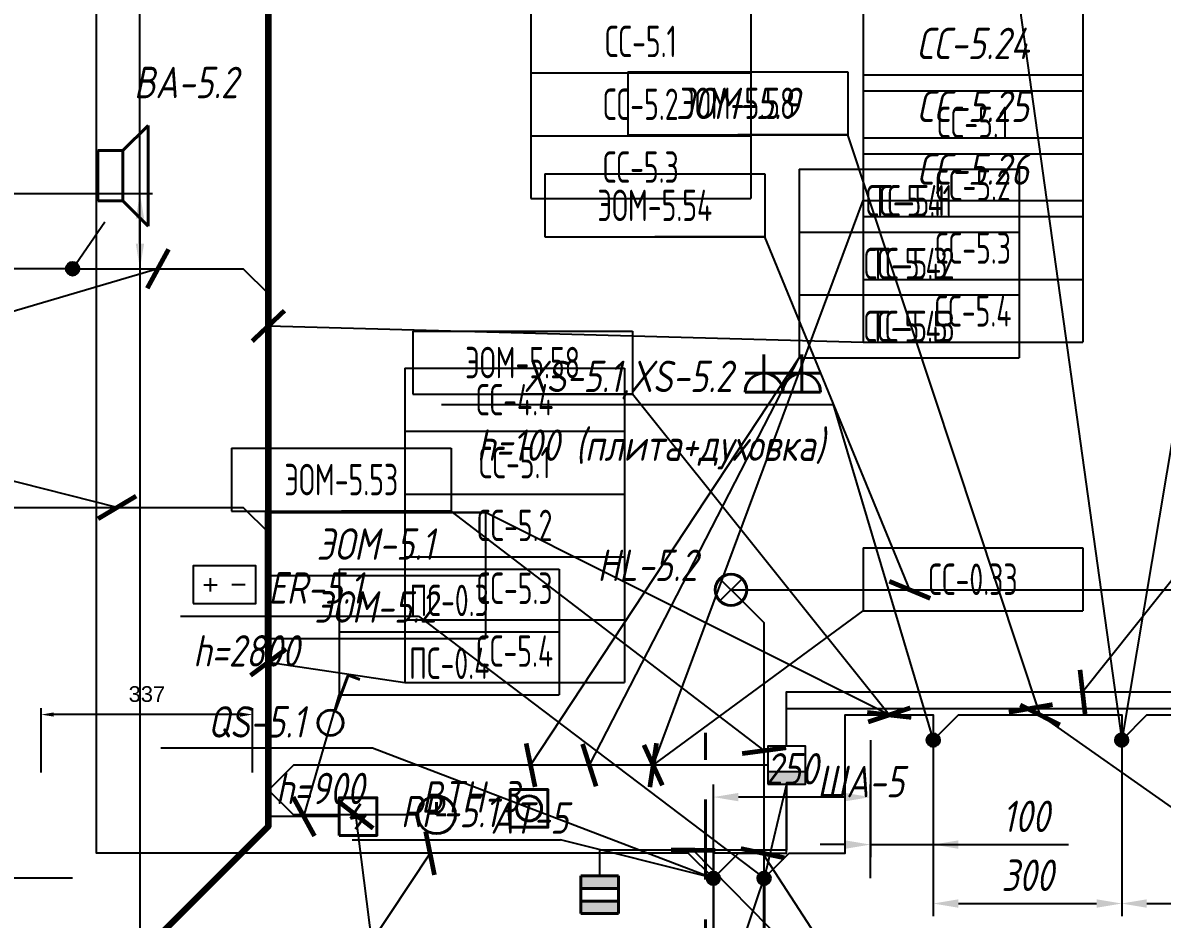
# Model space of a CAD drawing. Header units: millimetres. Extents: x -8189 to 16488, y -6763 to 17206.
# Drawn here: x 12502 to 14316, y 13275 to 14702 of the extents above; entities that cross this region are included whole.
import ezdxf
from ezdxf.enums import TextEntityAlignment as Align

# ---------------------------------------------------------------- set-up
doc = ezdxf.new("R2010")
doc.units = ezdxf.units.MM
doc.linetypes.add('DASHED', pattern=[19.05, 12.7, -6.35])
for name, color, linetype in [('02 Розетки', 7, 'Continuous'), ('03 Стационарное ЭО', 7, 'Continuous'), ('04 Освещение', 7, 'Continuous'), ('05 Слаботочка', 7, 'Continuous'), ('06 Авт-ка климата', 7, 'Continuous'), ('07 Авт-ка общая', 7, 'Continuous'), ('08 Пож. и техн. сигн.', 7, 'Continuous'), ('10 Привязка', 7, 'Continuous'), ('12 Трассы и коробки 220', 7, 'Continuous'), ('13 Трассы и коробки слаботочки', 7, 'Continuous'), ('14 Лотки', 7, 'Continuous')]:
    doc.layers.add(name, color=color, linetype=linetype)
doc.layers.add('11 Привязка размеры', color=7, linetype='Continuous', plot=False)
doc.styles.add('GOST typeA', font='GOST_A.TTF')
doc.styles.get("Standard").update_dxf_attribs({"font": 'arial.ttf'})
doc.styles.add('ГОСТ-ISOCPEUR', font='isocpeui.ttf', dxfattribs={"width": 0.8})
doc.linetypes.add('12V', pattern='A,12.7,-5.08,["12V",Standard,S=2.54,R=0,X=-2.54,Y=-1.27],-5.08', length=22.86)
doc.linetypes.add('220V_LINE', pattern='A,0.2,-0.05,["~220V",Standard,S=0.1,R=0,X=0,Y=-0.05],-0.4,0.1', length=0.75)
doc.dimstyles.new('ISO-25', dxfattribs={"dimtxt": 2.5, "dimasz": 2.5, "dimexe": 1.25, "dimexo": 0.625, "dimtad": 1, "dimtxsty": 'Standard', "dimcen": 2.5, "dimadec": 0, "dimazin": 0, "dimtfac": 1, "dimtmove": 0, "dimatfit": 3, "dimfxl": 1, "dimarcsym": 0})

# ---------------------------------------------------------------- blocks, each defined once
blk = doc.blocks.new('дымовой')
at = {"color": 0, "lineweight": -2}
for p, q in [((-1.301, 2.5), (-2.113, 1.354)), ((-2.113, 1.354), (-0.894, 1.646)), ((-0.894, 1.646), (-1.707, 0.5))]:
    blk.add_line(p, q, dxfattribs=at)
blk.add_lwpolyline([(-3, 0), (-3, 3), (0, 3), (0, 0)], close=True, dxfattribs=at)
blk = doc.blocks.new('часы')
at = {"color": 0, "lineweight": -2}
for q in [(9893.498, 982.52), (9894.248, 981.52)]:
    blk.add_line((9893.498, 981.52), q, dxfattribs=at)
blk.add_circle((9893.498, 981.52), 1.5, dxfattribs=at)
blk = doc.blocks.new('геркон')
at = {"lineweight": -2}
for points in [[(3, 2), (3, 3), (0, 3), (0, 2)], [(3, 0), (3, 1), (0, 1), (0, 0)]]:
    blk.add_hatch(color=0, dxfattribs=at).paths.add_polyline_path(points)
at = {"color": 0, "lineweight": -2}
for p, q in [((0, 0), (0, 3)), ((0, 3), (3, 3)), ((3, 3), (3, 0)), ((0, 2), (3, 2)), ((0, 1), (3, 1)), ((3, 0), (0, 0))]:
    blk.add_line(p, q, dxfattribs=at)
blk = doc.blocks.new('шкаф')
blk.add_hatch(color=256).paths.add_polyline_path([(3, 0), (3, 1), (0, 1), (0, 0)])
blk.add_line((0, 1), (3, 1))
blk.add_lwpolyline([(0, 0), (3, 0), (3, 3), (0, 3)], close=True)
blk = doc.blocks.new('*D131')
at = {"layer": '11 Привязка размеры', "color": 0, "lineweight": -2}
for p, q in [((12451.2, 14430.1), (12708.4, 14430.1)), ((12688.4, 14390.1), (12688.4, 11670.4)), ((12451.2, 11630.4), (12708.4, 11630.4))]:
    blk.add_line(p, q, dxfattribs=at)
at = {"layer": '11 Привязка размеры', "color": 0}
for points in [[(12695.1, 14390.1), (12681.8, 14390.1), (12688.4, 14430.1)], [(12681.8, 11670.4), (12695.1, 11670.4), (12688.4, 11630.4)]]:
    blk.add_solid(points, dxfattribs=at)
at = {"layer": 'Defpoints', "color": 0}
for p in [(12451.2, 14430.1), (12451.2, 11630.4), (12688.4, 11630.4)]:
    blk.add_point(p, dxfattribs=at)
at = {"layer": '11 Привязка размеры', "color": 0, "insert": (12643.4, 12970), "char_height": 50, "attachment_point": 5, "rotation": 90, "style": 'ГОСТ-ISOCPEUR'}
blk.add_mtext('2800', dxfattribs=at)
blk = doc.blocks.new('кнопка 1')
at = {"color": 0, "lineweight": -2}
for p, q in [((0.346, 0.938), (1.394, 3.777)), ((1.394, 3.777), (2.342, 3.448))]:
    blk.add_line(p, q, dxfattribs=at)
blk.add_circle((0, 0), 1, dxfattribs=at)
blk = doc.blocks.new('*D139')
at = {"layer": '11 Привязка размеры', "color": 0, "lineweight": -2}
for p, q in [((13601.2, 13260.1), (13601.2, 13489.4)), ((13851.2, 13340.1), (13851.2, 13489.4)), ((13811.2, 13469.4), (13641.2, 13469.4))]:
    blk.add_line(p, q, dxfattribs=at)
at = {"layer": '11 Привязка размеры', "color": 0}
for points in [[(13641.2, 13476), (13641.2, 13462.7), (13601.2, 13469.4)], [(13811.2, 13462.7), (13811.2, 13476), (13851.2, 13469.4)]]:
    blk.add_solid(points, dxfattribs=at)
at = {"layer": 'Defpoints', "color": 0}
for p in [(13601.2, 13469.4), (13851.2, 13340.1), (13601.2, 13260.1)]:
    blk.add_point(p, dxfattribs=at)
at = {"layer": '11 Привязка размеры', "color": 0, "insert": (13726.2, 13514.4), "char_height": 50, "attachment_point": 5, "style": 'ГОСТ-ISOCPEUR'}
blk.add_mtext('250', dxfattribs=at)
blk = doc.blocks.new('розетка скрытая трехполюсная')
at = {"color": 0, "lineweight": -2}
for p, q in [((0, 0), (0, 3)), ((-1.5, 1.5), (1.5, 1.5)), ((-1.5, 0), (1.5, 0))]:
    blk.add_line(p, q, dxfattribs=at)
blk.add_arc((0, 0), 1.5, 0, 180, dxfattribs=at)
blk = doc.blocks.new('*D140')
at = {"layer": '11 Привязка размеры', "color": 0, "lineweight": -2}
for p, q in [((13851.2, 13560.1), (13851.2, 13373.8)), ((13951.2, 13560.1), (13951.2, 13373.8)), ((13811.2, 13393.8), (13771.2, 13393.8)), ((13851.2, 13393.8), (14166.5, 13393.8)), ((13851.2, 13393.8), (13951.2, 13393.8)), ((13991.2, 13393.8), (14031.2, 13393.8))]:
    blk.add_line(p, q, dxfattribs=at)
at = {"layer": '11 Привязка размеры', "color": 0}
for points in [[(13811.2, 13387.1), (13811.2, 13400.5), (13851.2, 13393.8)], [(13991.2, 13400.5), (13991.2, 13387.1), (13951.2, 13393.8)]]:
    blk.add_solid(points, dxfattribs=at)
at = {"layer": 'Defpoints', "color": 0}
for p in [(13851.2, 13560.1), (13951.2, 13560.1), (13951.2, 13393.8)]:
    blk.add_point(p, dxfattribs=at)
at = {"layer": '11 Привязка размеры', "color": 0, "insert": (14098.9, 13438.8), "char_height": 50, "attachment_point": 5, "style": 'ГОСТ-ISOCPEUR'}
blk.add_mtext('100', dxfattribs=at)
blk = doc.blocks.new('*D141')
at = {"layer": '11 Привязка размеры', "color": 0, "lineweight": -2}
for p, q in [((13951.2, 13560.1), (13951.2, 13280)), ((14251.2, 13560.1), (14251.2, 13280)), ((13991.2, 13300), (14211.2, 13300))]:
    blk.add_line(p, q, dxfattribs=at)
at = {"layer": '11 Привязка размеры', "color": 0}
for points in [[(13991.2, 13306.7), (13991.2, 13293.3), (13951.2, 13300)], [(14211.2, 13293.3), (14211.2, 13306.7), (14251.2, 13300)]]:
    blk.add_solid(points, dxfattribs=at)
at = {"layer": 'Defpoints', "color": 0}
for p in [(13951.2, 13560.1), (14251.2, 13560.1), (14251.2, 13300)]:
    blk.add_point(p, dxfattribs=at)
at = {"layer": '11 Привязка размеры', "color": 0, "insert": (14101.2, 13345), "char_height": 50, "attachment_point": 5, "style": 'ГОСТ-ISOCPEUR'}
blk.add_mtext('300', dxfattribs=at)
blk = doc.blocks.new('*D142')
at = {"layer": '11 Привязка размеры', "color": 0, "lineweight": -2}
for p, q in [((14251.2, 13560.1), (14251.2, 13280)), ((14551.2, 13560.1), (14551.2, 13280)), ((14291.2, 13300), (14511.2, 13300))]:
    blk.add_line(p, q, dxfattribs=at)
at = {"layer": '11 Привязка размеры', "color": 0}
for points in [[(14291.2, 13306.7), (14291.2, 13293.3), (14251.2, 13300)], [(14511.2, 13293.3), (14511.2, 13306.7), (14551.2, 13300)]]:
    blk.add_solid(points, dxfattribs=at)
at = {"layer": 'Defpoints', "color": 0}
for p in [(14251.2, 13560.1), (14551.2, 13560.1), (14551.2, 13300)]:
    blk.add_point(p, dxfattribs=at)
at = {"layer": '11 Привязка размеры', "color": 0, "insert": (14401.2, 13345), "char_height": 50, "attachment_point": 5, "style": 'ГОСТ-ISOCPEUR'}
blk.add_mtext('300', dxfattribs=at)
blk = doc.blocks.new('громкоговоритель')
at = {"color": 0, "lineweight": -2}
for p, q in [((2, 2), (4, 4)), ((4, 4), (4, -4)), ((0, -2), (0, 2)), ((0, 2), (2, 2)), ((2, 2), (2, -2)), ((2, -2), (0, -2)), ((2, -2), (4, -4))]:
    blk.add_line(p, q, dxfattribs=at)
blk = doc.blocks.new('*D165')
at = {"layer": '11 Привязка размеры', "color": 0, "lineweight": -2}
for p, q in [((12581.2, 14310.1), (12454, 14310.1)), ((12474, 13380.1), (12474, 14270.1)), ((12581.2, 13340.1), (12454, 13340.1))]:
    blk.add_line(p, q, dxfattribs=at)
at = {"layer": '11 Привязка размеры', "color": 0}
for points in [[(12480.7, 14270.1), (12467.4, 14270.1), (12474, 14310.1)], [(12467.4, 13380.1), (12480.7, 13380.1), (12474, 13340.1)]]:
    blk.add_solid(points, dxfattribs=at)
at = {"layer": 'Defpoints', "color": 0}
for p in [(12474, 14310.1), (12581.2, 14310.1), (12581.2, 13340.1)]:
    blk.add_point(p, dxfattribs=at)
at = {"layer": '11 Привязка размеры', "color": 0, "insert": (12429, 13825.1), "char_height": 50, "attachment_point": 5, "rotation": 90, "style": 'ГОСТ-ISOCPEUR'}
blk.add_mtext('970', dxfattribs=at)
blk = doc.blocks.new('*D166')
at = {"layer": '11 Привязка размеры', "color": 0, "lineweight": -2}
for p, q in [((12581.2, 15280.1), (12708.4, 15280.1)), ((12688.4, 14350.1), (12688.4, 15240.1)), ((12581.2, 14310.1), (12708.4, 14310.1))]:
    blk.add_line(p, q, dxfattribs=at)
at = {"layer": '11 Привязка размеры', "color": 0}
for points in [[(12695.1, 15240.1), (12681.8, 15240.1), (12688.4, 15280.1)], [(12681.8, 14350.1), (12695.1, 14350.1), (12688.4, 14310.1)]]:
    blk.add_solid(points, dxfattribs=at)
at = {"layer": 'Defpoints', "color": 0}
for p in [(12581.2, 15280.1), (12688.4, 15280.1), (12581.2, 14310.1)]:
    blk.add_point(p, dxfattribs=at)
at = {"layer": '11 Привязка размеры', "color": 0, "insert": (12643.4, 14795.1), "char_height": 50, "attachment_point": 5, "rotation": 90, "style": 'ГОСТ-ISOCPEUR'}
blk.add_mtext('970', dxfattribs=at)
blk = doc.blocks.new('ИП')
at = {"color": 0}
for p, q in [((1.384, 0.975), (1.384, 2.025)), ((0.859, 1.5), (1.909, 1.5)), ((4.141, 1.5), (3.091, 1.5))]:
    blk.add_line(p, q, dxfattribs=at)
blk.add_lwpolyline([(0, 0), (5, 0), (5, 3), (0, 3)], close=True, dxfattribs=at)
blk = doc.blocks.new('*T245')
at = {"layer": '02 Розетки', "color": 0, "lineweight": -2}
for p, q in [((0, 0), (350, 0)), ((0, 0), (0, -200)), ((350, 0), (350, -200)), ((0, -100), (350, -100)), ((0, -200), (350, -200))]:
    blk.add_line(p, q, dxfattribs=at)
at = {"layer": '02 Розетки', "color": 0, "char_height": 50, "width": 330, "attachment_point": 5, "style": 'ГОСТ-ISOCPEUR'}
for s, insert in [('{ЭОМ-5.1}', (175, -50)), ('{ЭОМ-5.2}', (175, -150))]:
    blk.add_mtext(s, dxfattribs=dict(at, insert=insert))
blk = doc.blocks.new('*T250')
at = {"layer": '02 Розетки', "color": 0, "lineweight": -2}
for p, q in [((0, 0), (350, 0)), ((0, 0), (0, -100)), ((350, 0), (350, -100)), ((0, -100), (350, -100))]:
    blk.add_line(p, q, dxfattribs=at)
at = {"layer": '02 Розетки', "color": 0, "insert": (175, -50), "char_height": 50, "width": 330, "attachment_point": 5, "style": 'ГОСТ-ISOCPEUR'}
blk.add_mtext('{ЭОМ-5.9}', dxfattribs=at)
blk = doc.blocks.new('*T373')
at = {"layer": '04 Освещение', "color": 0, "lineweight": -2}
for p, q in [((0, 0), (350, 0)), ((0, 0), (0, -100)), ((350, 0), (350, -100)), ((0, -100), (350, -100))]:
    blk.add_line(p, q, dxfattribs=at)
at = {"layer": '04 Освещение', "color": 0, "insert": (175, -50), "char_height": 50, "width": 330, "attachment_point": 5, "style": 'GOST typeA'}
blk.add_mtext('{\\W0.8;ЭОМ-5.58}', dxfattribs=at)
blk = doc.blocks.new('*T378')
at = {"layer": '04 Освещение', "color": 0, "lineweight": -2}
for p, q in [((0, 0), (350, 0)), ((0, 0), (0, -100)), ((350, 0), (350, -100)), ((0, -100), (350, -100))]:
    blk.add_line(p, q, dxfattribs=at)
at = {"layer": '04 Освещение', "color": 0, "insert": (175, -50), "char_height": 50, "width": 330, "attachment_point": 5, "style": 'GOST typeA'}
blk.add_mtext('{\\W0.8;ЭОМ-5.58}', dxfattribs=at)
blk = doc.blocks.new('*T421')
at = {"layer": '04 Освещение', "color": 0, "lineweight": -2}
for p, q in [((0, 0), (350, 0)), ((0, 0), (0, -100)), ((350, 0), (350, -100)), ((0, -100), (350, -100))]:
    blk.add_line(p, q, dxfattribs=at)
at = {"layer": '04 Освещение', "color": 0, "insert": (175, -50), "char_height": 50, "width": 330, "attachment_point": 5, "style": 'GOST typeA'}
blk.add_mtext('{\\W0.8;ЭОМ-5.53}', dxfattribs=at)
blk = doc.blocks.new('*T422')
at = {"layer": '04 Освещение', "color": 0, "lineweight": -2}
for p, q in [((0, 0), (350, 0)), ((0, 0), (0, -100)), ((350, 0), (350, -100)), ((0, -100), (350, -100))]:
    blk.add_line(p, q, dxfattribs=at)
at = {"layer": '04 Освещение', "color": 0, "insert": (175, -50), "char_height": 50, "width": 330, "attachment_point": 5, "style": 'GOST typeA'}
blk.add_mtext('{\\W0.8;ЭОМ-5.54}', dxfattribs=at)
blk = doc.blocks.new('регулятор')
at = {"color": 0, "lineweight": -2}
blk.add_lwpolyline([(-1.5, -1.5), (-1.5, 1.5), (1.5, 1.5), (1.5, -1.5)], close=True, dxfattribs=at)
blk.add_circle((0, 0), 1, dxfattribs=at)
blk = doc.blocks.new('*T515')
at = {"layer": '07 Авт-ка общая', "color": 0, "lineweight": -2}
for p, q in [((0, 0), (350, 0)), ((0, 0), (0, -300)), ((350, 0), (350, -300)), ((0, -100), (350, -100)), ((0, -200), (350, -200)), ((0, -300), (350, -300))]:
    blk.add_line(p, q, dxfattribs=at)
at = {"layer": '07 Авт-ка общая', "color": 0, "char_height": 50, "width": 330, "attachment_point": 5, "style": 'GOST typeA'}
for s, insert in [('{\\W0.8;СС-5.41}', (175, -50)), ('{\\W0.8;СС-5.42}', (175, -150)), ('{\\W0.8;СС-5.43}', (175, -250))]:
    blk.add_mtext(s, dxfattribs=dict(at, insert=insert))
blk = doc.blocks.new('*T587')
at = {"layer": '06 Авт-ка климата', "color": 0, "lineweight": -2}
for p, q in [((0, 0), (350, 0)), ((0, 0), (0, -300)), ((350, 0), (350, -300)), ((0, -100), (350, -100)), ((0, -200), (350, -200)), ((0, -300), (350, -300))]:
    blk.add_line(p, q, dxfattribs=at)
at = {"layer": '06 Авт-ка климата', "color": 0, "char_height": 50, "width": 330, "attachment_point": 5, "style": 'ГОСТ-ISOCPEUR'}
for s, insert in [('{СС-5.24}', (175, -50)), ('{СС-5.25}', (175, -150)), ('{СС-5.26}', (175, -250))]:
    blk.add_mtext(s, dxfattribs=dict(at, insert=insert))
blk = doc.blocks.new('*T659')
at = {"layer": '05 Слаботочка', "color": 0, "lineweight": -2}
for p, q in [((0, 0), (350, 0)), ((0, 0), (0, -500)), ((350, 0), (350, -500)), ((0, -100), (350, -100)), ((0, -200), (350, -200)), ((0, -300), (350, -300)), ((0, -400), (350, -400)), ((0, -500), (350, -500))]:
    blk.add_line(p, q, dxfattribs=at)
at = {"layer": '05 Слаботочка', "color": 0, "char_height": 50, "width": 330, "attachment_point": 5, "style": 'GOST typeA'}
for s, insert in [('{\\W0.8;СС-4.4}', (175, -50)), ('{\\W0.8;СС-5.1}', (175, -150)), ('{\\W0.8;СС-5.2}', (175, -250)), ('{\\W0.8;СС-5.3}', (175, -350)), ('{\\W0.8;СС-5.4}', (175, -450))]:
    blk.add_mtext(s, dxfattribs=dict(at, insert=insert))
blk = doc.blocks.new('*T668')
at = {"layer": '05 Слаботочка', "color": 0, "lineweight": -2}
for p, q in [((0, 0), (350, 0)), ((0, 0), (0, -300)), ((350, 0), (350, -300)), ((0, -100), (350, -100)), ((0, -200), (350, -200)), ((0, -300), (350, -300))]:
    blk.add_line(p, q, dxfattribs=at)
at = {"layer": '05 Слаботочка', "color": 0, "char_height": 50, "width": 330, "attachment_point": 5, "style": 'GOST typeA'}
for s, insert in [('{\\W0.8;СС-5.1}', (175, -50)), ('{\\W0.8;СС-5.2}', (175, -150)), ('{\\W0.8;СС-5.3}', (175, -250))]:
    blk.add_mtext(s, dxfattribs=dict(at, insert=insert))
blk = doc.blocks.new('*T669')
at = {"layer": '05 Слаботочка', "color": 0, "lineweight": -2}
for p, q in [((0, 0), (350, 0)), ((0, 0), (0, -400)), ((350, 0), (350, -400)), ((0, -100), (350, -100)), ((0, -200), (350, -200)), ((0, -300), (350, -300)), ((0, -400), (350, -400))]:
    blk.add_line(p, q, dxfattribs=at)
at = {"layer": '05 Слаботочка', "color": 0, "char_height": 50, "width": 330, "attachment_point": 5, "style": 'GOST typeA'}
for s, insert in [('{\\W0.8;СС-5.1}', (175, -50)), ('{\\W0.8;СС-5.2}', (175, -150)), ('{\\W0.8;СС-5.3}', (175, -250)), ('{\\W0.8;СС-5.4}', (175, -350))]:
    blk.add_mtext(s, dxfattribs=dict(at, insert=insert))
blk = doc.blocks.new('*T688')
at = {"layer": '05 Слаботочка', "color": 0, "lineweight": -2}
for p, q in [((0, 0), (350, 0)), ((0, 0), (0, -100)), ((350, 0), (350, -100)), ((0, -100), (350, -100))]:
    blk.add_line(p, q, dxfattribs=at)
at = {"layer": '05 Слаботочка', "color": 0, "insert": (175, -50), "char_height": 50, "width": 330, "attachment_point": 5, "style": 'GOST typeA'}
blk.add_mtext('{\\W0.8;СС-0.33}', dxfattribs=at)
blk = doc.blocks.new('*T721')
at = {"layer": '08 Пож. и техн. сигн.', "color": 0, "lineweight": -2}
for p, q in [((0, 0), (350, 0)), ((0, 0), (0, -300)), ((350, 0), (350, -300)), ((0, -100), (350, -100)), ((0, -200), (350, -200)), ((0, -300), (350, -300))]:
    blk.add_line(p, q, dxfattribs=at)
at = {"layer": '08 Пож. и техн. сигн.', "color": 0, "char_height": 50, "width": 330, "attachment_point": 5, "style": 'GOST typeA'}
for s, insert in [('{\\W0.8;ТС-5.1}', (175, -50)), ('{\\W0.8;ТС-5.3}', (175, -150)), ('{\\W0.8;ТС-5.5}', (175, -250))]:
    blk.add_mtext(s, dxfattribs=dict(at, insert=insert))
blk = doc.blocks.new('*T745')
at = {"layer": '08 Пож. и техн. сигн.', "color": 0, "lineweight": -2}
for p, q in [((0, 0), (350, 0)), ((0, 0), (0, -200)), ((350, 0), (350, -200)), ((0, -100), (350, -100)), ((0, -200), (350, -200))]:
    blk.add_line(p, q, dxfattribs=at)
at = {"layer": '08 Пож. и техн. сигн.', "color": 0, "char_height": 50, "width": 330, "attachment_point": 5, "style": 'GOST typeA'}
for s, insert in [('{\\W0.8;ПС-0.3}', (175, -50)), ('{\\W0.8;ПС-0.4}', (175, -150))]:
    blk.add_mtext(s, dxfattribs=dict(at, insert=insert))
blk = doc.blocks.new('*D814')
at = {"layer": '14 Лотки', "color": 0, "lineweight": -2}
for p, q in [((12531.2, 13508.6), (12531.2, 13610.7)), ((12867.8, 13508.6), (12867.8, 13610.7)), ((12847.8, 13600.7), (12551.2, 13600.7))]:
    blk.add_line(p, q, dxfattribs=at)
at = {"layer": '14 Лотки', "color": 0}
for points in [[(12551.2, 13604.1), (12551.2, 13597.4), (12531.2, 13600.7)], [(12847.8, 13597.4), (12847.8, 13604.1), (12867.8, 13600.7)]]:
    blk.add_solid(points, dxfattribs=at)
at = {"layer": 'Defpoints', "color": 0}
for p in [(12531.2, 13600.7), (12531.2, 13508.6), (12867.8, 13508.6)]:
    blk.add_point(p, dxfattribs=at)
at = {"layer": '14 Лотки', "color": 0, "insert": (12699.5, 13633.2), "char_height": 25, "attachment_point": 5}
blk.add_mtext('337', dxfattribs=at)

msp = doc.modelspace()

# ---------------------------------------------------------------- hatches: boundary and pattern name
at = {"layer": '05 Слаботочка'}
msp.add_hatch(color=256, dxfattribs=at).paths.add_polyline_path([(12571.2, 14310.1, 1), (12591.2, 14310.1, 1)])
at = {"layer": '10 Привязка'}
msp.add_hatch(color=256, dxfattribs=at).paths.add_polyline_path([(13591.2, 13340.1, 1), (13611.2, 13340.1, 1)])
at = {"layer": '12 Трассы и коробки 220'}
for points in [[(13941.2, 13560.1, 1), (13961.2, 13560.1, 1)], [(14241.2, 13560.1, 1), (14261.2, 13560.1, 1)], [(13672, 13340.1, 1), (13692, 13340.1, 1)]]:
    msp.add_hatch(color=256, dxfattribs=at).paths.add_polyline_path(points)

# ---------------------------------------------------------------- linework, layer by layer
at = {"layer": '02 Розетки'}
for p, q in [((14079.1, 14797.7), (14251.2, 13560.1)), ((13168.6, 14093.9), (13791.8, 14093.9)), ((13791.8, 14093.9), (13951.2, 13560.1))]:
    msp.add_line(p, q, dxfattribs=at)
at = {"layer": '03 Стационарное ЭО', "linetype": '220V_LINE', "ltscale": 200}
msp.add_line((13717.7, 13490.2), (13682, 13340.1), dxfattribs=at)
at = {"layer": '04 Освещение', "color": 3}
for p, q in [((13647, 13781.5), (13611.6, 13816.9)), ((13611.6, 13781.5), (13647, 13816.9))]:
    msp.add_line(p, q, dxfattribs=at)
at = {"layer": '04 Освещение'}
for p, q in [((12753, 13757.2), (13131.9, 13757.2)), ((13131.9, 13757.2), (13682, 13340.1)), ((12721.8, 13547.6), (13058.6, 13547.6)), ((13058.6, 13547.6), (13601.2, 13340.1))]:
    msp.add_line(p, q, dxfattribs=at)
at = {"layer": '04 Освещение', "linetype": '220V_LINE', "ltscale": 200}
msp.add_line((13601.2, 13340.1), (13601.2, 13260.1), dxfattribs=at)
at = {"layer": '04 Освещение', "linetype": '12V', "ltscale": 10, "flags": 128}
for points in [[(13629.3, 13799.2), (14531, 13799.2), (14531, 13995.8)], [(13682, 13340.1), (13682, 13746.5), (13629.3, 13799.2)]]:
    msp.add_lwpolyline(points, dxfattribs=at)
at = {"layer": '04 Освещение', "color": 3, "lineweight": 40}
msp.add_circle((13629.3, 13799.2), 25, dxfattribs=at)
at = {"layer": '05 Слаботочка'}
msp.add_line((12581.2, 14310.1), (12632.4, 14384.8), dxfattribs=at)
for points in [[(12581.2, 14310.1), (12852.8, 14310.1), (12892.8, 14270.1)], [(12451.2, 13930.3), (12852.8, 13930.3), (12892.8, 13890.3)], [(13130.5, 13441.3), (12932.8, 13441.3), (12892.8, 13480.2)]]:
    msp.add_lwpolyline(points, dxfattribs=at)
at = {"layer": '05 Слаботочка', "lineweight": 40}
msp.add_circle((12581.2, 14310.1), 10, dxfattribs=at)
at = {"layer": '06 Авт-ка климата'}
for p in [(13026.1, 13401.4), (13601.2, 13340.1)]:
    msp.add_line(p, (13357.8, 13401.4), dxfattribs=at)
for points in [[(13717.7, 13550.2), (13717.7, 13610.5), (14495, 13610.5), (14495, 13773.6)], [(13601.2, 13340.1), (13641.2, 13380.1), (13717.7, 13380.1), (13717.7, 13490.2)]]:
    msp.add_lwpolyline(points, dxfattribs=at)
at = {"layer": '06 Авт-ка климата', "linetype": 'DASHED', "lineweight": 40, "ltscale": 10}
msp.add_lwpolyline([(13588.5, 8769.7), (13588.5, 10861.8), (13588.5, 13571.7)], dxfattribs=at)
at = {"layer": '07 Авт-ка общая'}
msp.add_lwpolyline([(13717.7, 13550.2), (13717.7, 13636.7), (15282.9, 13636.7)], dxfattribs=at)
at = {"layer": '08 Пож. и техн. сигн.', "color": 1}
msp.add_line((13005.7, 13438.4), (12892.8, 13438.4), dxfattribs=at)
at = {"layer": '08 Пож. и техн. сигн.'}
msp.add_lwpolyline([(13717.7, 13490.2), (13717.7, 13384.9), (13420, 13384.9), (13420, 13343.9)], dxfattribs=at)
at = {"layer": '10 Привязка', "lineweight": 40}
msp.add_circle((13601.2, 13340.1), 10, dxfattribs=at)
at = {"layer": '12 Трассы и коробки 220'}
for p, q in [((14381, 14332.7), (14251.2, 13560.1)), ((13520.7, 12863.5), (13682, 13340.1))]:
    msp.add_line(p, q, dxfattribs=at)
at = {"layer": '12 Трассы и коробки 220', "linetype": '220V_LINE', "lineweight": 40, "ltscale": 200}
msp.add_line((13682, 8748.3), (13682, 13340.1), dxfattribs=at)
at = {"layer": '12 Трассы и коробки 220', "linetype": '220V_LINE', "ltscale": 200, "flags": 128}
for points in [[(13601.2, 13340.1), (13561.2, 13380.1), (12619.4, 13380.1), (12619.4, 15062.4), (12531.2, 15160.6)], [(13682, 13340.1), (13722, 13380.1), (13811.2, 13380.1), (13811.2, 13600.1), (13951.2, 13600.1), (13951.2, 13560.1)], [(13951.2, 13560.1), (13991.2, 13600.1), (14251.2, 13600.1), (14251.2, 13560.1)], [(14251.2, 13560.1), (14291.2, 13600.1), (14551.2, 13600.1), (14551.2, 13560.1)], [(13682, 13340.1), (13682, 13380.1), (13601.2, 13380.1), (13601.2, 13340.1)]]:
    msp.add_lwpolyline(points, dxfattribs=at)
at = {"layer": '12 Трассы и коробки 220', "lineweight": 40}
for centre in [(13951.2, 13560.1), (14251.2, 13560.1), (13682, 13340.1)]:
    msp.add_circle(centre, 10, dxfattribs=at)
at = {"layer": '13 Трассы и коробки слаботочки', "lineweight": 100}
msp.add_lwpolyline([(12598.5, 10036.5), (12598.5, 13128.9), (12892.8, 13423.2), (12892.8, 16072.6)], dxfattribs=at)
at = {"layer": '13 Трассы и коробки слаботочки'}
msp.add_lwpolyline([(13687.7, 13520.2), (12932.8, 13520.2), (12892.8, 13480.2)], dxfattribs=at)

# ---------------------------------------------------------------- block references
for name, p in [('*T668', (13310.8, 14721.9)), ('*T587', (13839.6, 14718.7)), ('*T250', (13465.2, 14623.4)), ('*T378', (13465.2, 14623.4)), ('*T669', (13839.6, 14593.1)), ('*T422', (13333.1, 14461)), ('*T515', (13738, 14468.4)), ('*T721', (13738, 14468.4)), ('*T373', (13122.6, 14210.8)), ('*T659', (13110, 14151.7)), ('*T421', (12834, 14024.6)), ('*T245', (12888.3, 13922)), ('*T688', (13839.6, 13866)), ('*T745', (13005.7, 13832.3))]:
    msp.add_blockref(name, p)
at = {"lineweight": 40, "xscale": 20, "yscale": 20, "zscale": 20}
msp.add_blockref('шкаф', (13687.7, 13490.2), dxfattribs=at)
at = {"layer": '02 Розетки', "color": 1, "lineweight": 40, "xscale": 20, "yscale": 20, "zscale": 20}
for p in [(13681.8, 14113.9), (13741.8, 14113.9)]:
    msp.add_blockref('розетка скрытая трехполюсная', p, dxfattribs=at)
at = {"layer": '04 Освещение', "xscale": 20, "yscale": 20, "zscale": 20}
msp.add_blockref('ИП', (12773, 13777.2), dxfattribs=at)
at = {"layer": '04 Освещение', "color": 3, "lineweight": 40, "xscale": 20, "yscale": 20, "zscale": 20}
msp.add_blockref('кнопка 1', (12991.8, 13587.6), dxfattribs=at)
at = {"layer": '05 Слаботочка', "lineweight": 40, "xscale": 20, "yscale": 20, "zscale": 20}
msp.add_blockref('громкоговоритель', (12621.3, 14458.1), dxfattribs=at)
at = {"layer": '05 Слаботочка', "color": 5, "lineweight": 40, "xscale": 20, "yscale": 20, "zscale": 20}
msp.add_blockref('часы', (-184709.4, -6189.1), dxfattribs=at)
at = {"layer": '06 Авт-ка климата', "lineweight": 40, "xscale": 20, "yscale": 20, "zscale": 20}
msp.add_blockref('регулятор', (13307.8, 13451.4), dxfattribs=at)
at = {"layer": '08 Пож. и техн. сигн.', "color": 1, "lineweight": 40, "xscale": 20, "yscale": 20, "zscale": 20}
msp.add_blockref('дымовой', (13065.7, 13408.4), dxfattribs=at)
at = {"layer": '08 Пож. и техн. сигн.', "lineweight": 40, "xscale": 20, "yscale": 20, "zscale": 20}
msp.add_blockref('геркон', (13390, 13283.9), dxfattribs=at)

# ---------------------------------------------------------------- texts
at = {"linetype": 'Continuous', "style": 'ГОСТ-ISOCPEUR', "width": 0.8}
msp.add_text('ША-5', height=50, dxfattribs=at).set_placement((13766.6, 13469.1))
at = {"layer": '02 Розетки', "linetype": 'Continuous', "style": 'ГОСТ-ISOCPEUR', "width": 0.8}
for s, p in [('XS-5.1,XS-5.2', (13631.8, 14113.9)), ('h=100 (плита+духовка)', (13778.5, 14004.4))]:
    msp.add_text(s, height=50, dxfattribs=at).set_placement(p, align=Align.RIGHT)
at = {"layer": '04 Освещение', "linetype": 'Continuous', "style": 'ГОСТ-ISOCPEUR', "width": 0.8}
for s, p in [('HL-5.2', (13575.8, 13813.3)), ('QS-5.1', (12951.3, 13564.1)), ('h=900', (13045.3, 13458.1))]:
    msp.add_text(s, height=50, dxfattribs=at).set_placement(p, align=Align.RIGHT)
for s, p in [('ER-5.1', (12893, 13777.2)), ('h=2800', (12773, 13677.1))]:
    msp.add_text(s, height=50, dxfattribs=at).set_placement(p)
at = {"layer": '05 Слаботочка', "linetype": 'Continuous', "style": 'ГОСТ-ISOCPEUR', "width": 0.8}
for s, p in [('BA-5.2', (12844.5, 14581.6)), ('AT-5', (13370.4, 13411.1))]:
    msp.add_text(s, height=50, dxfattribs=at).set_placement(p, align=Align.RIGHT)
at = {"layer": '06 Авт-ка климата', "linetype": 'Continuous', "style": 'ГОСТ-ISOCPEUR', "width": 0.8}
msp.add_text('RP-5.1', height=50, dxfattribs=at).set_placement((13257.8, 13421.4), align=Align.RIGHT)
at = {"layer": '08 Пож. и техн. сигн.', "linetype": 'Continuous', "style": 'ГОСТ-ISOCPEUR', "width": 0.8}
msp.add_text('BTH-3', height=50, dxfattribs=at).set_placement((13291.7, 13444.7), align=Align.RIGHT)

# ---------------------------------------------------------------- dimensions: what is measured, and where the dimension line sits
at = {"layer": '11 Привязка размеры'}
for base, p1, p2, picture, middle in [((12688.4, 15280.1), (12581.2, 14310.1), (12581.2, 15280.1), '*D166', (12643.4, 14795.1)), ((12474, 14310.1), (12581.2, 13340.1), (12581.2, 14310.1), '*D165', (12429, 13825.1))]:
    dim = msp.add_linear_dim(base=base, p1=p1, p2=p2, angle=90, dimstyle='ISO-25', override={"dimtxt": 50, "dimasz": 40, "dimexe": 20, "dimexo": 0, "dimgap": 20, "dimdec": 0, "dimtxsty": 'ГОСТ-ISOCPEUR'}, dxfattribs=at)
    dim.commit()
    dim.dimension.update_dxf_attribs({"geometry": picture, "text_midpoint": middle})
dim = msp.add_linear_dim(base=(12688.4, 11630.4), p1=(12451.2, 14430.1), p2=(12451.2, 11630.4), angle=90, dimstyle='ISO-25', override={"dimtxt": 50, "dimasz": 40, "dimexe": 20, "dimexo": 0, "dimgap": 20, "dimdec": 0, "dimtxsty": 'ГОСТ-ISOCPEUR'}, dxfattribs=at)
dim.commit()
dim.dimension.update_dxf_attribs({"geometry": '*D131', "text_midpoint": (12688.4, 12970), "dimtype": 160})
for base, p1, p2, picture, middle in [((13951.2, 13393.8), (13851.2, 13560.1), (13951.2, 13560.1), '*D140', (14098.9, 13393.8)), ((14251.2, 13300), (13951.2, 13560.1), (14251.2, 13560.1), '*D141', (14101.2, 13300))]:
    dim = msp.add_linear_dim(base=base, p1=p1, p2=p2, dimstyle='ISO-25', override={"dimtxt": 50, "dimasz": 40, "dimexe": 20, "dimexo": 0, "dimgap": 20, "dimdec": 0, "dimtxsty": 'ГОСТ-ISOCPEUR'}, dxfattribs=at)
    dim.commit()
    dim.dimension.update_dxf_attribs({"geometry": picture, "text_midpoint": middle, "dimtype": 160})
for base, p1, p2, picture, middle in [((14551.2, 13300), (14251.2, 13560.1), (14551.2, 13560.1), '*D142', (14401.2, 13345)), ((13601.2, 13469.4), (13851.2, 13340.1), (13601.2, 13260.1), '*D139', (13726.2, 13514.4))]:
    dim = msp.add_linear_dim(base=base, p1=p1, p2=p2, dimstyle='ISO-25', override={"dimtxt": 50, "dimasz": 40, "dimexe": 20, "dimexo": 0, "dimgap": 20, "dimdec": 0, "dimtxsty": 'ГОСТ-ISOCPEUR'}, dxfattribs=at)
    dim.commit()
    dim.dimension.update_dxf_attribs({"geometry": picture, "text_midpoint": middle})
at = {"layer": '14 Лотки'}
dim = msp.add_linear_dim(base=(12531.2, 13600.7), p1=(12867.8, 13508.6), p2=(12531.2, 13508.6), dimstyle='ISO-25', override={"dimtxt": 25, "dimasz": 20, "dimexe": 10, "dimexo": 0, "dimgap": 20, "dimdec": 0}, dxfattribs=at)
dim.commit()
dim.dimension.update_dxf_attribs({"geometry": '*D814', "text_midpoint": (12699.5, 13633.2)})

# ---------------------------------------------------------------- leaders
at = {"layer": '02 Розетки'}
for points in [[(14121.2, 13600.1), (13815.2, 14523.4), (13640.2, 14523.4)], [(13881.2, 13600.1), (13238.3, 13922), (13048.2, 13922)], [(13150.2, 13380.1), (12982.5, 13127.9), (12807.5, 13127.9)]]:
    msp.add_leader(points, dimstyle='ISO-25', override={"dimasz": 50, "dimgap": 1, "dimtad": 0, "dimldrblk": 'ArchTick'}, dxfattribs=at)
at = {"layer": '04 Освещение'}
for points in [[(14121.2, 13600.1), (13815.2, 14523.4), (13640.2, 14523.4)], [(13913.9, 13799.2), (13683.1, 14361), (13508.1, 14361)], [(13881.2, 13600.1), (13472.6, 14110.8), (13297.6, 14110.8)], [(13682, 13543.3), (13184, 13924.6), (13009, 13924.6)], [(13150.2, 13380.1), (12982.5, 13127.9), (12807.5, 13127.9)]]:
    msp.add_leader(points, dimstyle='ISO-25', override={"dimasz": 50, "dimgap": 1, "dimtad": 0, "dimldrblk": 'ArchTick'}, dxfattribs=at)
at = {"layer": '05 Слаботочка'}
for points in [[(12717, 14310.1), (12347.4, 14201.2), (12172.4, 14201.2)], [(12892.8, 14219.2), (13839.6, 14193.1), (14014.6, 14193.1)], [(12652, 13930.3), (12347.4, 14007.7), (12172.4, 14007.7)], [(13505.4, 13520.2), (13839.6, 13766), (14014.6, 13766)], [(12892.8, 13684), (13110, 13651.7), (13285, 13651.7)], [(13031.7, 13441.3), (13073.6, 13111.5), (13248.6, 13111.5)]]:
    msp.add_leader(points, dimstyle='ISO-25', override={"dimasz": 50, "dimgap": 1, "dimtad": 0, "dimldrblk": 'ArchTick'}, dxfattribs=at)
at = {"layer": '06 Авт-ка климата'}
for points in [[(13505.4, 13520.2), (13839.6, 14418.7), (14014.6, 14418.7)], [(14106.4, 13610.5), (14977.1, 12997.8), (15152.1, 12997.8)], [(13679.5, 13380.1), (13955.4, 12955.9), (14130.4, 12955.9)]]:
    msp.add_leader(points, dimstyle='ISO-25', override={"dimasz": 50, "dimgap": 1, "dimtad": 0, "dimldrblk": 'ArchTick'}, dxfattribs=at)
at = {"layer": '07 Авт-ка общая'}
for points in [[(13310.3, 13520.2), (13738, 14168.4), (13913, 14168.4)], [(14188.9, 13636.7), (14611.9, 14168.4), (14786.9, 14168.4)]]:
    msp.add_leader(points, dimstyle='ISO-25', override={"dimasz": 50, "dimgap": 1, "dimtad": 0, "dimldrblk": 'ArchTick'}, dxfattribs=at)
at = {"layer": '08 Пож. и техн. сигн.'}
for points in [[(13403.8, 13520.2), (13738, 14168.4), (13913, 14168.4)], [(12949.3, 13438.4), (13005.7, 13632.3), (13180.7, 13632.3)], [(13568.9, 13384.9), (13893, 13056.3), (14068, 13056.3)]]:
    msp.add_leader(points, dimstyle='ISO-25', override={"dimasz": 50, "dimgap": 1, "dimtad": 0, "dimldrblk": 'ArchTick'}, dxfattribs=at)

doc.saveas('drawing.dxf')
